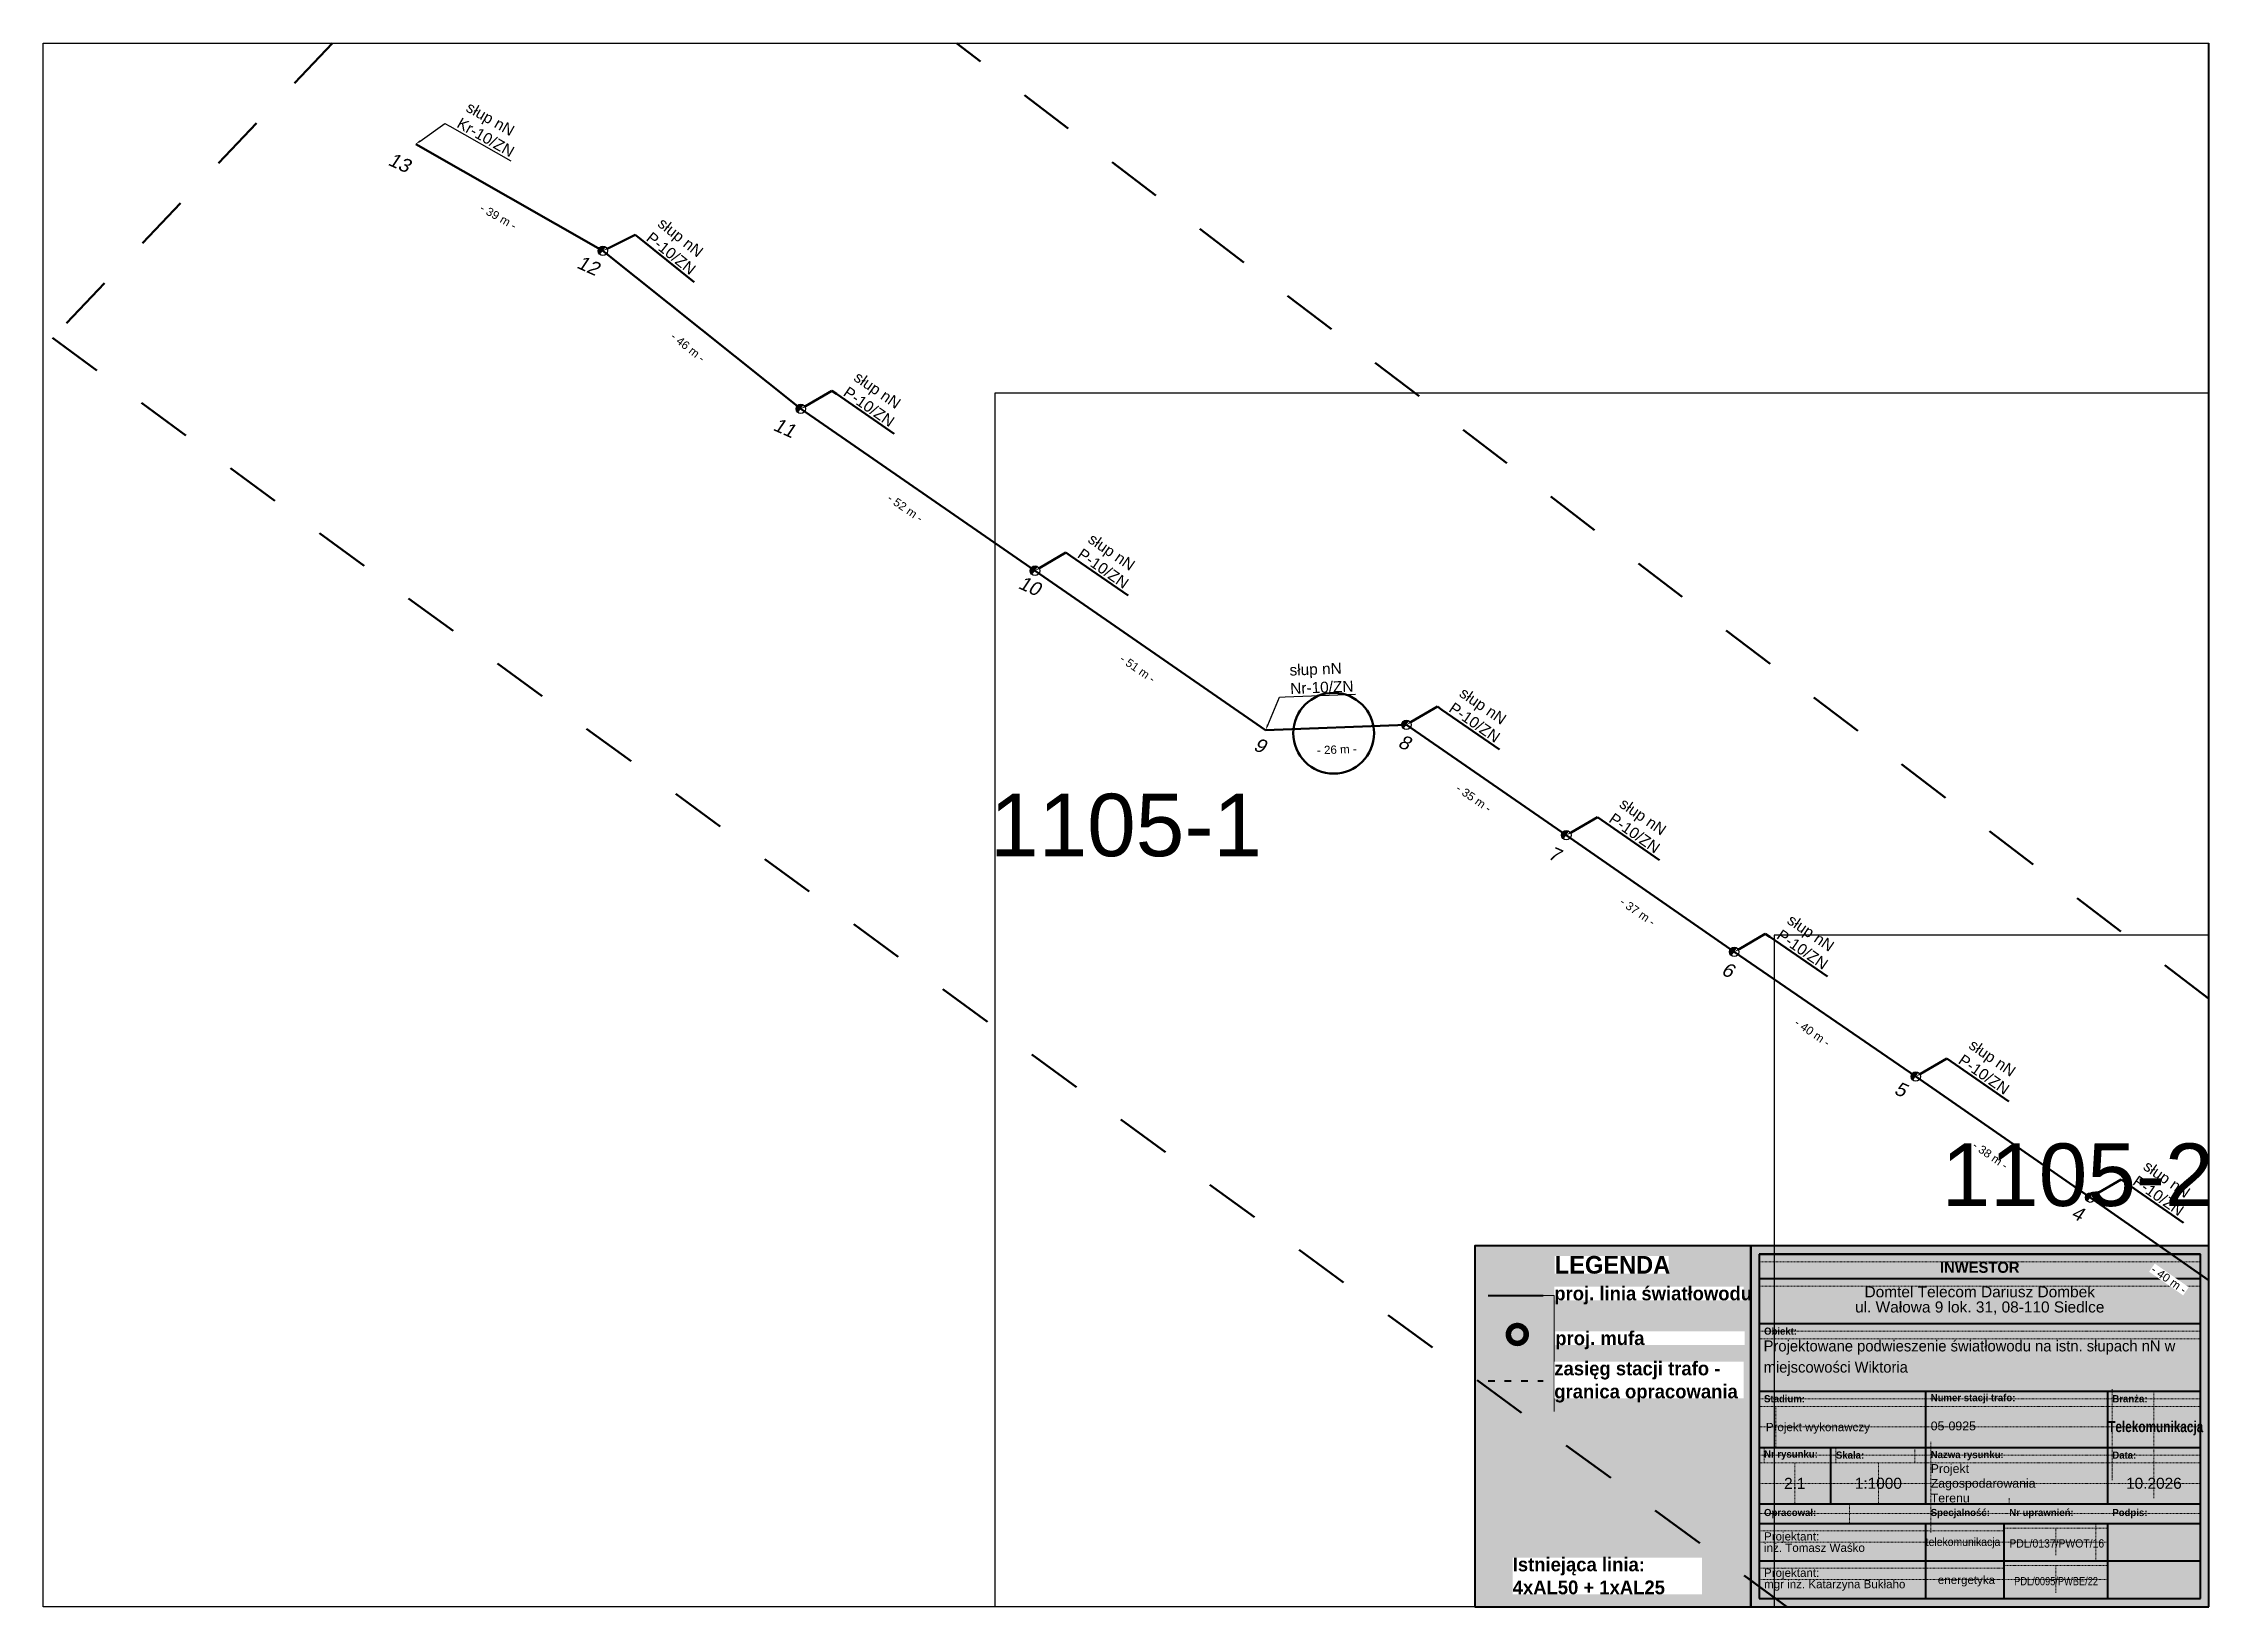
# Paper-space layout '1105-1' of a CAD drawing. Header units: millimetres. Extents: x 0 to 393, y 0 to 283.
# The model-space entities are those that its viewports show. They can reach past a viewport. Long polylines and large blocks are cut down to what shows.
import ezdxf
from ezdxf import colors
from ezdxf.entities.mleader import LeaderData, LeaderLine
from ezdxf.enums import TextEntityAlignment as Align
from ezdxf.math import Vec2, Vec3

# ---------------------------------------------------------------- set-up
doc = ezdxf.new("R2010")
doc.units = ezdxf.units.MM
for name, pattern in [('4002', [2, 1, -1]), ('ACAD_ISO03W100', [30, 12, -18]), ('DGN Style 2', [0.005224, 0.003135, -0.00209])]:
    doc.linetypes.add(name, pattern=pattern)
doc.layers.add('!tele', color=30, linetype='Continuous', lineweight=50, plot=False)
doc.layers.add('@KonstrTabelki', color=253, linetype='DGN Style 2', lineweight=0, plot=False)
for name, color, linetype, lineweight in [('!trafo', 6, '4002', 50), ('@Tabelka', 7, 'Continuous', 13), ('_mm zasięg trafo', 6, 'ACAD_ISO03W100', 35), ('_numery', 7, 'Continuous', 40), ('_PRZEWIESZENIA', 6, 'Continuous', 50), ('_światłowód', 30, 'Continuous', 50)]:
    doc.layers.add(name, color=color, linetype=linetype, lineweight=lineweight)
for name, color, linetype in [('_MM mufy', 3, 'Continuous'), ('_MM opisy', 7, 'Continuous'), ('_MM slupy', 5, 'Continuous')]:
    doc.layers.add(name, color=color, linetype=linetype)
doc.layers.add('DIM', color=7, linetype='Continuous', plot=False)
doc.styles.add('BardzoMale-PrawaGora', font='arial.ttf', dxfattribs={"height": 0.0025})
doc.styles.get("Standard").update_dxf_attribs({"font": 'arial.ttf'})
doc.dimstyles.new('opis linie', dxfattribs={"dimtxt": 1.5, "dimasz": 0.18, "dimexe": 0.18, "dimexo": 0.0625, "dimgap": 2.5, "dimtad": 4, "dimdec": 0, "dimzin": 0, "dimdsep": 46, "dimtxsty": 'Standard', "dimcen": 0.09, "dimse1": 1, "dimse2": 1, "dimsd1": 1, "dimsd2": 1, "dimclrt": 256, "dimadec": 0, "dimazin": 0, "dimtfac": 1, "dimtdec": 0, "dimtofl": 0, "dimtmove": 0, "dimatfit": 3, "dimfxl": 1, "dimtfill": 1, "dimtolj": 1, "dimtzin": 0, "dimarcsym": 0})

# ---------------------------------------------------------------- blocks, each defined once
blk = doc.blocks.new('tabelka')
at = {"true_color": 0xffffff, "transparency": 33554687}
h = blk.add_hatch(color=7, dxfattribs=at)
h.dxf.hatch_style = 1
h.paths.add_polyline_path([(-83, 65.41), (0, 65.41), (0, 0), (-83, 0)])
at = {"layer": '@KonstrTabelki', "lineweight": 0}
for p, q in [((-1.5, 62.52), (-81.5, 62.52)), ((-1.5, 58.08), (-81.5, 58.08)), ((-1.5, 49.94), (-81.5, 49.94)), ((-81.5, 48.55), (-1.5, 48.55)), ((-17.47, 39.44), (-17.47, 22.94)), ((-1.5, 37.69), (-81.5, 37.69)), ((-81.5, 36.3), (-1.5, 36.3)), ((-78.46, 36.3), (-78.46, 28.86)), ((-9.93, 19.68), (-9.93, 39.08)), ((-81.5, 32.58), (-1.5, 32.58)), ((-80.6, 28.86), (-80.6, 26.08)), ((-67.58, 28.86), (-67.58, 26.08)), ((-53.27, 26.08), (-53.27, 28.86)), ((-50.39, 29.9), (-50.39, 18.64)), ((-17.47, 28.86), (-17.47, 22.94)), ((-9.93, 19.68), (-9.93, 28.86)), ((-1.5, 27.47), (-81.5, 27.47)), ((-81.5, 26.08), (-1.5, 26.08)), ((-74.99, 18.64), (-74.99, 26.08)), ((-59.88, 18.64), (-59.88, 26.08)), ((-1.5, 27.47), (-18.36, 27.47)), ((-1.5, 22.36), (-81.5, 22.36)), ((-36.15, 19.68), (-36.15, 18.64)), ((-1.5, 22.36), (-18.36, 22.36)), ((-81.5, 16.88), (-1.5, 16.88)), ((-65.11, 18.64), (-65.11, 15.11)), ((-50.39, 18.64), (-50.39, 13.41)), ((-37.05, 13.77), (-81.5, 13.77)), ((-37.05, 14.25), (-18.36, 14.25)), ((-27.71, 14.25), (-27.71, 9.31)), ((-20.43, 15.11), (-20.43, 8.31)), ((-37.05, 11.71), (-81.5, 11.71)), ((-18.36, 11.71), (-37.05, 11.71)), ((-37.05, 6.97), (-81.5, 6.97)), ((-37.05, 4.9), (-81.5, 4.9)), ((-37.05, 7.44), (-18.36, 7.44)), ((-18.36, 4.9), (-37.05, 4.9)), ((-27.71, 7.44), (-27.71, 2.5))]:
    blk.add_line(p, q, dxfattribs=at)
at = {"layer": '@KonstrTabelki'}
for points in [[(-51.29, 28.86), (-51.29, 39.08)], [(-51.29, 18.64), (-51.29, 28.86)]]:
    blk.add_lwpolyline(points, dxfattribs=at)
at = {"layer": '@Tabelka', "lineweight": 40}
for p, q in [((0, 65.41), (-83, 65.41)), ((-83, 65.41), (-83, 0)), ((-81.5, 63.91), (-1.5, 63.91)), ((-1.5, 63.91), (-81.5, 63.91)), ((-81.5, 63.91), (-81.5, 1.5)), ((-1.5, 1.5), (-1.5, 63.91)), ((0, 0), (0, 65.41)), ((-81.5, 59.47), (-1.5, 59.47)), ((-81.5, 51.33), (-1.5, 51.33)), ((-81.5, 39.08), (-1.5, 39.08)), ((-81.5, 39.08), (-18.36, 39.08)), ((-51.29, 28.86), (-51.29, 39.08)), ((-51.29, 28.86), (-51.29, 35.67)), ((-18.36, 39.08), (-18.36, 28.86)), ((-81.5, 28.86), (-18.36, 28.86)), ((-68.48, 18.64), (-68.48, 28.86)), ((-51.29, 18.64), (-51.29, 28.86)), ((-18.36, 28.86), (-1.5, 28.86)), ((-18.36, 28.86), (-18.36, 18.64)), ((-51.29, 18.64), (-51.29, 25.45)), ((-18.36, 25.45), (-18.36, 18.64)), ((-81.5, 18.64), (-1.5, 18.64)), ((-81.5, 18.64), (-1.5, 18.64)), ((-81.5, 15.11), (-1.5, 15.11)), ((-51.29, 1.5), (-51.29, 15.11)), ((-37.05, 1.5), (-37.05, 15.11)), ((-18.36, 15.11), (-18.36, 1.5)), ((-81.5, 8.31), (-1.5, 8.31)), ((-81.5, 8.31), (-1.5, 8.31)), ((-81.5, 1.5), (-1.5, 1.5)), ((-83, 0), (0, 0))]:
    blk.add_line(p, q, dxfattribs=at)
at = {"layer": '@Tabelka'}
for s, insert, char_height, attachment_point, line_spacing_factor in [('{\\fLato Light|b1|i0|c238|p34;INWESTOR}', (-41.5, 62.52), 2, 2, 0.825), ('Domtel Telecom Dariusz Dombek\\Pul. Wałowa 9 lok. 31, 08-110 Siedlce', (-41.5, 58.08), 2, 2, 0.825), ('{\\fLato Light|b1|i0|c238|p34;Obiekt:}', (-80.6, 49.94), 1.3, 4, 0.946154), ('{\\fLato Light|b1|i0|c238|p34;Branża:}', (-17.47, 37.69), 1.3, 4, 0.946154), ('Projekt wykonawczy', (-80.27, 32.34), 1.5, 4, 0.825), ('{\\fLato Light|b1|i0|c238|p34;\\W0.8;Telekomunikacja}', (-9.6, 32.34), 2, 5, 0.76875), ('{\\fLato Light|b1|i0|c238|p34;Nr rysunku:}', (-80.6, 27.47), 1.3, 4, 0.946154), ('{\\fLato Light|b1|i0|c238|p34;Skala:}', (-67.58, 27.47), 1.3, 4, 0.946154), ('{\\fLato Light|b1|i0|c238|p34;Nazwa rysunku:}', (-50.39, 27.38), 1.3, 4, 0.946154), ('{\\fLato Light|b1|i0|c238|p34;Data:}', (-17.47, 27.47), 1.3, 4, 0.946154), ('10.2026', (-9.93, 22.36), 2, 5, 0.825), ('{\\fLato Light|b1|i0|c238|p34;Opracował:}', (-80.6, 16.88), 1.3, 4, 0.946154), ('{\\fLato Light|b1|i0|c238|p34;Specjalność:}', (-50.39, 16.88), 1.3, 4, 0.946154), ('{\\fLato Light|b1|i0|c238|p34;Nr uprawnień:}', (-36.15, 16.88), 1.3, 4, 0.946154), ('{\\fLato Light|b1|i0|c238|p34;Podpis:}', (-17.47, 16.88), 1.3, 4, 0.946154)]:
    blk.add_mtext(s, dxfattribs=dict(at, insert=insert, char_height=char_height, attachment_point=attachment_point, line_spacing_factor=line_spacing_factor))
for s, insert, char_height, width, attachment_point, line_spacing_factor in [('{\\fLato Light|b1|i0|c238|p34;Stadium:}', (-80.6, 37.69), 1.3, 8.6456, 4, 0.946154), ('{\\fLato Light|b1|i0|c238|p34;Numer stacji trafo:}', (-50.39, 37.69), 1.3, 16.1141, 4, 0.946154), ('Projektant:\\Pinż. Tomasz Waśko', (-80.6, 11.71), 1.5, 27.9275, 4, 0.825), ('{\\W0.9;telekomunikacja}', (-44.53, 11.53), 1.5, 22.915, 5, 0.825), ('{\\W0.9;PDL/0137/PWOT/16}', (-27.54, 11.46), 1.5, 22.915, 5, 0.825), ('Projektant:\\Pmgr inż. Katarzyna Bukłaho', (-80.6, 4.9), 1.5, 27.9275, 4, 0.825), ('energetyka', (-43.91, 4.64), 1.5, 22.915, 5, 0.825), ('{\\W0.8;PDL/0095/PWBE/22}', (-27.66, 4.62), 1.5, 22.915, 5, 0.825)]:
    blk.add_mtext(s, dxfattribs=dict(at, insert=insert, char_height=char_height, width=width, attachment_point=attachment_point, line_spacing_factor=line_spacing_factor))
blk = doc.blocks.new('mufa')
at = {"layer": '_MM mufy'}
h = blk.add_hatch(color=256, dxfattribs=at)
h.dxf.hatch_style = 1
h.paths.add_polyline_path([(2.15, 0.12, 1), (-2.1, -0.05, 1)])
h.paths.add_polyline_path([(-1.1, -0.01, -1), (1.15, 0.08, -1)], flags=16)
h.paths.add_polyline_path([(-0.83, 0, -1), (0.88, 0.07, -1)], flags=0)
blk = doc.blocks.new('legenda')
at = {"true_color": 0xffffff, "transparency": 33554687}
h = blk.add_hatch(color=7, dxfattribs=at)
h.dxf.hatch_style = 1
h.paths.add_polyline_path([(-50, 65.41), (0, 65.41), (0, 0), (-50, 0)])
at = {"lineweight": 40}
blk.add_lwpolyline([(0, 65.41), (-50, 65.41), (-50, 0)], dxfattribs=at)
at = {"layer": '_mm zasięg trafo', "lineweight": 40, "ltscale": 0.1}
blk.add_lwpolyline([(-47.62, 40.95), (-37.62, 40.95)], dxfattribs=at)
at = {"layer": '_światłowód', "lineweight": 40}
blk.add_lwpolyline([(-47.62, 56.41), (-37.62, 56.41)], dxfattribs=at)
at = {"layer": '_mm zasięg trafo'}
blk.add_blockref('mufa', (-42.35, 49.31), dxfattribs=at)
at = {"layer": '_mm zasięg trafo', "bg_fill": 3, "box_fill_scale": 1, "bg_fill_color": 256, "bg_fill_transparency": 0}
for s, width, heights, insert, char_height, attachment_point in [('{\\fLato Light|b1|i0|c238|p34;\\C7;LEGENDA}', 20.65, [-3.27], (-35.53, 63.58), 3.2, 1), ('\\pxt4;{\\fLato Light|b1|i0|c238|p34;\\C7;proj. linia światłowodu}', 34.3358, [0], (-35.62, 56.41), 2.5, 4)]:
    blk.add_mtext_dynamic_manual_height_columns(s, width=width, gutter_width=1, heights=heights, dxfattribs=dict(at, insert=insert, char_height=char_height, attachment_point=attachment_point))
at = {"layer": 'Defpoints', "color": 252, "lineweight": 0, "true_color": 0x939598}
blk.add_lwpolyline([(-37.62, 56.41), (-35.62, 56.41), (-35.62, 35.41)], dxfattribs=at)
at = {"layer": '_mm zasięg trafo', "char_height": 2.5, "attachment_point": 4, "bg_fill": 3, "box_fill_scale": 1, "bg_fill_color": 256, "bg_fill_transparency": 0}
for s, heights, insert in [('\\pxt4;{\\fLato Light|b1|i0|c238|p34;\\C7;proj. mufa}', [0], (-35.44, 48.3)), ('\\pxt4;{\\fLato Light|b1|i0|c238|p34;\\C7;zasięg stacji trafo - granica opracowania}', [-7.36], (-35.62, 40.72))]:
    blk.add_mtext_dynamic_manual_height_columns(s, width=34.3358, gutter_width=1, heights=heights, dxfattribs=dict(at, insert=insert))
at = {"lineweight": 40}
blk.add_lwpolyline([(-50, 0), (0, 0), (0, 65.41)], dxfattribs=at)
at = {"layer": '_mm zasięg trafo', "insert": (-43.16, 5.56), "char_height": 2.5, "attachment_point": 4, "bg_fill": 3, "box_fill_scale": 1, "bg_fill_color": 256, "bg_fill_transparency": 0}
blk.add_mtext_dynamic_manual_height_columns('\\pxt4;{\\fLato Light|b1|i0|c238|p34;\\C7;Istniejąca linia:\\P4xAL50 + 1xAL25}', width=34.3358, gutter_width=1, heights=[-6.79], dxfattribs=at)
blk = doc.blocks.new('ZN')
at = {"layer": '_MM slupy', "transparency": 33554687}
h = blk.add_hatch(color=256, dxfattribs=at)
h.dxf.hatch_style = 1
h.paths.add_polyline_path([(0, -0.86), (0, 0.86, 1)])
at = {"layer": '_MM slupy'}
blk.add_circle((0, 0), 0.857, dxfattribs=at)
blk = doc.blocks.new('*D355')
at = {"layer": 'Defpoints', "color": 0}
for p in [(7544290.26, 5809066.23), (7544323.82, 5809046.25), (7544324.19, 5809046.9)]:
    blk.add_point(p, dxfattribs=at)
at = {"layer": 'DIM', "insert": (7544305.24, 5809053.08), "char_height": 1.5, "attachment_point": 5, "rotation": 330.3297, "bg_fill": 3, "box_fill_scale": 1.1, "bg_fill_color": 9, "bg_fill_true_color": 13158600, "bg_fill_transparency": 0}
blk.add_mtext('\\A1;- 39 m -', dxfattribs=at)
blk = doc.blocks.new('*D356')
at = {"layer": 'Defpoints', "color": 0}
for p in [(7544324.19, 5809046.9), (7544359.6, 5809017.66), (7544360.07, 5809018.25)]:
    blk.add_point(p, dxfattribs=at)
at = {"layer": 'DIM', "insert": (7544339.62, 5809029.44), "char_height": 1.5, "attachment_point": 5, "rotation": 321.3928, "bg_fill": 3, "box_fill_scale": 1.1, "bg_fill_color": 9, "bg_fill_true_color": 13158600, "bg_fill_transparency": 0}
blk.add_mtext('\\A1;- 46 m -', dxfattribs=at)
blk = doc.blocks.new('*D357')
at = {"layer": 'Defpoints', "color": 0}
for p in [(7544360.07, 5809018.25), (7544402.09, 5808988.3), (7544402.52, 5808988.92)]:
    blk.add_point(p, dxfattribs=at)
at = {"layer": 'DIM', "insert": (7544379.01, 5809000.28), "char_height": 1.5, "attachment_point": 5, "rotation": 325.3582, "bg_fill": 3, "box_fill_scale": 1.1, "bg_fill_color": 9, "bg_fill_true_color": 13158600, "bg_fill_transparency": 0}
blk.add_mtext('\\A1;- 52 m -', dxfattribs=at)
blk = doc.blocks.new('*D358')
at = {"layer": 'Defpoints', "color": 0}
for p in [(7544402.52, 5808988.92), (7544444.31, 5808960.01), (7544443.89, 5808959.39)]:
    blk.add_point(p, dxfattribs=at)
at = {"layer": 'DIM', "insert": (7544421.13, 5808971.16), "char_height": 1.5, "attachment_point": 5, "rotation": 325.3252, "bg_fill": 3, "box_fill_scale": 1.1, "bg_fill_color": 9, "bg_fill_true_color": 13158600, "bg_fill_transparency": 0}
blk.add_mtext('\\A1;- 51 m -', dxfattribs=at)
blk = doc.blocks.new('*D359')
at = {"layer": 'Defpoints', "color": 0}
for p in [(7544444.31, 5808960.01), (7544469.84, 5808960.99), (7544469.87, 5808960.24)]:
    blk.add_point(p, dxfattribs=at)
at = {"layer": 'DIM', "insert": (7544457.23, 5808956.49), "char_height": 1.5, "attachment_point": 5, "rotation": 2.2004, "bg_fill": 3, "box_fill_scale": 1.1, "bg_fill_color": 9, "bg_fill_true_color": 13158600, "bg_fill_transparency": 0}
blk.add_mtext('\\A1;- 26 m -', dxfattribs=at)
blk = doc.blocks.new('*D360')
at = {"layer": 'Defpoints', "color": 0}
for p in [(7544469.84, 5808960.99), (7544498.41, 5808940.36), (7544498.83, 5808940.98)]:
    blk.add_point(p, dxfattribs=at)
at = {"layer": 'DIM', "insert": (7544482.06, 5808947.68), "char_height": 1.5, "attachment_point": 5, "rotation": 325.3924, "bg_fill": 3, "box_fill_scale": 1.1, "bg_fill_color": 9, "bg_fill_true_color": 13158600, "bg_fill_transparency": 0}
blk.add_mtext('\\A1;- 35 m -', dxfattribs=at)
blk = doc.blocks.new('*D361')
at = {"layer": 'Defpoints', "color": 0}
for p in [(7544498.83, 5808940.98), (7544528.84, 5808919.2), (7544529.27, 5808919.81)]:
    blk.add_point(p, dxfattribs=at)
at = {"layer": 'DIM', "insert": (7544511.76, 5808927.1), "char_height": 1.5, "attachment_point": 5, "rotation": 325.1771, "bg_fill": 3, "box_fill_scale": 1.1, "bg_fill_color": 9, "bg_fill_true_color": 13158600, "bg_fill_transparency": 0}
blk.add_mtext('\\A1;- 37 m -', dxfattribs=at)
blk = doc.blocks.new('*D362')
at = {"layer": 'Defpoints', "color": 0}
for p in [(7544529.27, 5808919.81), (7544562.17, 5808897.23), (7544561.74, 5808896.61)]:
    blk.add_point(p, dxfattribs=at)
at = {"layer": 'DIM', "insert": (7544543.44, 5808905.21), "char_height": 1.5, "attachment_point": 5, "rotation": 325.5318, "bg_fill": 3, "box_fill_scale": 1.1, "bg_fill_color": 9, "bg_fill_true_color": 13158600, "bg_fill_transparency": 0}
blk.add_mtext('\\A1;- 40 m -', dxfattribs=at)
blk = doc.blocks.new('*D363')
at = {"layer": 'Defpoints', "color": 0}
for p in [(7544562.17, 5808897.23), (7544593.36, 5808874.65), (7544593.79, 5808875.27)]:
    blk.add_point(p, dxfattribs=at)
at = {"layer": 'DIM', "insert": (7544575.69, 5808882.95), "char_height": 1.5, "attachment_point": 5, "rotation": 325.2253, "bg_fill": 3, "box_fill_scale": 1.1, "bg_fill_color": 9, "bg_fill_true_color": 13158600, "bg_fill_transparency": 0}
blk.add_mtext('\\A1;- 38 m -', dxfattribs=at)
blk = doc.blocks.new('*D364')
at = {"layer": 'Defpoints', "color": 0}
for p in [(7544593.79, 5808875.27), (7544626.49, 5808851.56), (7544626.92, 5808852.18)]:
    blk.add_point(p, dxfattribs=at)
at = {"layer": 'DIM', "insert": (7544608.06, 5808860.43), "char_height": 1.5, "attachment_point": 5, "rotation": 325.1254, "bg_fill": 3, "box_fill_scale": 1.1, "bg_fill_color": 9, "bg_fill_true_color": 13158600, "bg_fill_transparency": 0}
blk.add_mtext('\\A1;- 40 m -', dxfattribs=at)
blk = doc.blocks.new('q')
at = {"layer": '_MM slupy'}
blk.add_blockref('ZN', (0, 0), dxfattribs=at)
at = {"layer": '_MM opisy'}
ml = blk.add_multileader_mtext('Standard', dxfattribs=at)
ml.set_content('\\pxql;słup nN\\PP-10/ZN', color=256)
ml.set_leader_properties()
ml.build(insert=Vec2(0, 0))
ml.multileader.update_dxf_attribs({"has_text_frame": 1, "text_left_attachment_type": 5, "text_right_attachment_type": 5, "dogleg_length": 1, "arrow_head_size": 1})
ctx = ml.context
ctx.base_point, ctx.char_height, ctx.arrow_head_size, ctx.landing_gap_size, ctx.plane_origin = Vec3(3.75, 5.9), 2, 1, 1, Vec3(1.72, -1.42)
ctx.left_attachment, ctx.right_attachment = 5, 5
notes = []
notes.append((ctx, [(0, (1, 1, 0), (2.75, 5.9), (1, 0), 1, [(0, [(0, 0), (2.75, 5.9)], 0, [])])]))
ctx.mtext.insert, ctx.mtext.flow_direction = Vec3(4.75, 11.7), 5
ctx.mtext.has_bg_fill, ctx.mtext.bg_color, ctx.mtext.bg_scale_factor, ctx.mtext.bg_transparency, ctx.mtext.use_window_bg_color = 1, -1023410175, 1, 0, 1
for ctx, leaders in notes:
    for number, flags, end, landing, length, lines in leaders:
        leader = LeaderData()
        leader.index, (leader.has_last_leader_line, leader.has_dogleg_vector, leader.attachment_direction) = number, flags
        leader.last_leader_point, leader.dogleg_vector, leader.dogleg_length = Vec3(end), Vec3(landing), length
        for number, points, colour, breaks in lines:
            line = LeaderLine()
            line.index, line.vertices, line.color, line.breaks = number, Vec3.list(points), colors.encode_raw_color(colour), breaks
            leader.lines.append(line)
        ctx.leaders.append(leader)

msp = doc.modelspace()

# ---------------------------------------------------------------- linework, layer by layer
at = {"layer": '!tele'}
msp.add_lwpolyline([(7544290.26, 5809066.23), (7544324.19, 5809046.9), (7544360.07, 5809018.25), (7544402.52, 5808988.92), (7544444.31, 5808960.01), (7544469.84, 5808960.99), (7544498.83, 5808940.98), (7544529.27, 5808919.81), (7544562.17, 5808897.23), (7544593.79, 5808875.27), (7544626.92, 5808852.18)], dxfattribs=at)
at = {"layer": '!trafo', "ltscale": 10}
msp.add_lwpolyline([(7544322.76, 5809134.51), (7544224.4, 5809031.13), (7545058.88, 5808420.59), (7545132.63, 5808516.69)], close=True, dxfattribs=at)

# ---------------------------------------------------------------- texts
at = {"layer": 'Defpoints', "color": 4}
msp.add_text('1105-1', height=11.336, dxfattribs=at).set_placement((7544419.01, 5808942.82), align=Align.MIDDLE_CENTER)

# ---------------------------------------------------------------- next in the draw order: block references
at = {"layer": '!tele'}
for p, rotation in [((7544324.19, 5809046.9), 321.3928103036889), ((7544360.07, 5809018.25), 325.3582219430056), ((7544402.52, 5808988.92), 325.3251620055821), ((7544469.84, 5808960.99), 325.3923683839749), ((7544498.83, 5808940.98), 325.1770531276839), ((7544529.27, 5808919.81), 325.5317841275164), ((7544562.17, 5808897.23), 325.2252513412253), ((7544593.79, 5808875.27), 325.1253771121468)]:
    msp.add_blockref('q', p, dxfattribs=dict(at, rotation=rotation))

# ---------------------------------------------------------------- next in the draw order: leaders
at = {"layer": '_MM opisy'}
ml = msp.add_multileader_mtext('Standard', dxfattribs=at)
ml.set_content('\\pxql;słup nN\\PKr-10/ZN', color=256)
ml.set_leader_properties()
ml.build(insert=Vec2(0, 0))
ml.multileader.update_dxf_attribs({"has_text_frame": 1, "text_left_attachment_type": 5, "text_right_attachment_type": 5, "dogleg_length": 1, "arrow_head_size": 1})
ctx = ml.context
ctx.base_point, ctx.char_height, ctx.arrow_head_size, ctx.landing_gap_size, ctx.plane_origin, ctx.plane_x_axis, ctx.plane_y_axis = Vec3(7544296.44, 5809069.5), 2, 1, 1, Vec3(7544291.05, 5809064.15), Vec3(0.868889, -0.495008), Vec3(0.495008, 0.868889)
ctx.left_attachment, ctx.right_attachment = 5, 5
notes = []
notes.append((ctx, [(0, (1, 1, 0), (7544295.57, 5809069.99), (0.868889, -0.495008), 1, [(0, [(7544290.26, 5809066.23), (7544295.57, 5809069.99)], 0, [])])]))
ctx.mtext.insert, ctx.mtext.text_direction, ctx.mtext.flow_direction = Vec3(7544300.18, 5809074.05), Vec3(0.868889, -0.495008), 5
ctx.mtext.has_bg_fill, ctx.mtext.bg_color, ctx.mtext.bg_scale_factor, ctx.mtext.bg_transparency, ctx.mtext.use_window_bg_color = 1, -1023410175, 1, 0, 1
ml = msp.add_multileader_mtext('Standard', dxfattribs=at)
ml.set_content('\\pxql;słup nN\\PNr-10/ZN', color=256)
ml.set_leader_properties()
ml.build(insert=Vec2(0, 0))
ml.multileader.update_dxf_attribs({"has_text_frame": 1, "text_left_attachment_type": 5, "text_right_attachment_type": 5, "dogleg_length": 1, "arrow_head_size": 1})
ctx = ml.context
ctx.base_point, ctx.char_height, ctx.arrow_head_size, ctx.landing_gap_size, ctx.plane_origin, ctx.plane_x_axis, ctx.plane_y_axis = Vec3(7544447.84, 5808966.05), 2, 1, 1, Vec3(7544446.08, 5808958.66), Vec3(0.999263, 0.038395), Vec3(-0.038395, 0.999263)
ctx.left_attachment, ctx.right_attachment = 5, 5
notes.append((ctx, [(0, (1, 1, 0), (7544446.84, 5808966.01), (0.999263, 0.038395), 1, [(0, [(7544444.31, 5808960.01), (7544446.84, 5808966.01)], 0, [])])]))
ctx.mtext.insert, ctx.mtext.text_direction, ctx.mtext.flow_direction = Vec3(7544448.61, 5808971.89), Vec3(0.999263, 0.038395), 5
ctx.mtext.has_bg_fill, ctx.mtext.bg_color, ctx.mtext.bg_scale_factor, ctx.mtext.bg_transparency, ctx.mtext.use_window_bg_color = 1, -1023410175, 1, 0, 1
for ctx, leaders in notes:
    for number, flags, end, landing, length, lines in leaders:
        leader = LeaderData()
        leader.index, (leader.has_last_leader_line, leader.has_dogleg_vector, leader.attachment_direction) = number, flags
        leader.last_leader_point, leader.dogleg_vector, leader.dogleg_length = Vec3(end), Vec3(landing), length
        for number, points, colour, breaks in lines:
            line = LeaderLine()
            line.index, line.vertices, line.color, line.breaks = number, Vec3.list(points), colors.encode_raw_color(colour), breaks
            leader.lines.append(line)
        ctx.leaders.append(leader)

# ---------------------------------------------------------------- next in the draw order: dimensions: what is measured, and where the dimension line sits
at = {"layer": 'DIM'}
dim = msp.add_aligned_dim(p1=(7544290.26, 5809066.23), p2=(7544324.19, 5809046.9), distance=-0.75, dimstyle='opis linie', override={"dimpost": '- <> m -'}, dxfattribs=at)
dim.commit()
dim.dimension.update_dxf_attribs({"geometry": '*D355', "text_midpoint": (7544305.24, 5809053.08)})

# ---------------------------------------------------------------- next in the draw order: texts
at = {"layer": '_numery', "oblique": 10}
msp.add_text('13', height=2.5, rotation=335.9492, dxfattribs=at).set_placement((7544285.07, 5809062.54))

# ---------------------------------------------------------------- next in the draw order: dimensions: what is measured, and where the dimension line sits
at = {"layer": 'DIM'}
dim = msp.add_aligned_dim(p1=(7544324.19, 5809046.9), p2=(7544360.07, 5809018.25), distance=-0.75, dimstyle='opis linie', override={"dimpost": '- <> m -'}, dxfattribs=at)
dim.commit()
dim.dimension.update_dxf_attribs({"geometry": '*D356', "text_midpoint": (7544339.62, 5809029.44)})

# ---------------------------------------------------------------- next in the draw order: texts
at = {"layer": '_numery', "oblique": 10}
msp.add_text('12', height=2.5, rotation=335.9492, dxfattribs=at).set_placement((7544319.28, 5809043.89))

# ---------------------------------------------------------------- next in the draw order: dimensions: what is measured, and where the dimension line sits
at = {"layer": 'DIM'}
dim = msp.add_aligned_dim(p1=(7544360.07, 5809018.25), p2=(7544402.52, 5808988.92), distance=-0.75, dimstyle='opis linie', override={"dimpost": '- <> m -'}, dxfattribs=at)
dim.commit()
dim.dimension.update_dxf_attribs({"geometry": '*D357', "text_midpoint": (7544379.01, 5809000.28)})

# ---------------------------------------------------------------- next in the draw order: texts
at = {"layer": '_numery', "oblique": 10}
msp.add_text('11', height=2.5, rotation=335.9492, dxfattribs=at).set_placement((7544354.87, 5809014.48))

# ---------------------------------------------------------------- next in the draw order: dimensions: what is measured, and where the dimension line sits
at = {"layer": 'DIM'}
dim = msp.add_aligned_dim(p1=(7544402.52, 5808988.92), p2=(7544444.31, 5808960.01), distance=-0.75, dimstyle='opis linie', override={"dimpost": '- <> m -'}, dxfattribs=at)
dim.commit()
dim.dimension.update_dxf_attribs({"geometry": '*D358', "text_midpoint": (7544421.13, 5808971.16)})

# ---------------------------------------------------------------- next in the draw order: texts
at = {"layer": '_numery', "oblique": 10}
msp.add_text('10', height=2.5, rotation=335.9492, dxfattribs=at).set_placement((7544399.31, 5808985.81))

# ---------------------------------------------------------------- next in the draw order: dimensions: what is measured, and where the dimension line sits
at = {"layer": 'DIM'}
dim = msp.add_aligned_dim(p1=(7544444.31, 5808960.01), p2=(7544469.84, 5808960.99), distance=-0.75, dimstyle='opis linie', override={"dimpost": '- <> m -'}, dxfattribs=at)
dim.commit()
dim.dimension.update_dxf_attribs({"geometry": '*D359', "text_midpoint": (7544457.23, 5808956.49)})

# ---------------------------------------------------------------- next in the draw order: linework, layer by layer
at = {"layer": '_PRZEWIESZENIA', "color": 3}
msp.add_circle((7544456.65, 5808959.46, 122.55), 7.32, dxfattribs=at)

# ---------------------------------------------------------------- next in the draw order: texts
at = {"layer": '_numery', "oblique": 10}
msp.add_text('9', height=2.5, rotation=335.9492, dxfattribs=at).set_placement((7544441.94, 5808956.5))

# ---------------------------------------------------------------- next in the draw order: dimensions: what is measured, and where the dimension line sits
at = {"layer": 'DIM'}
dim = msp.add_aligned_dim(p1=(7544469.84, 5808960.99), p2=(7544498.83, 5808940.98), distance=-0.75, dimstyle='opis linie', override={"dimpost": '- <> m -'}, dxfattribs=at)
dim.commit()
dim.dimension.update_dxf_attribs({"geometry": '*D360', "text_midpoint": (7544482.06, 5808947.68)})

# ---------------------------------------------------------------- next in the draw order: texts
at = {"layer": '_numery', "oblique": 10}
msp.add_text('8', height=2.5, rotation=335.9492, dxfattribs=at).set_placement((7544468.15, 5808957.04))

# ---------------------------------------------------------------- next in the draw order: dimensions: what is measured, and where the dimension line sits
at = {"layer": 'DIM'}
dim = msp.add_aligned_dim(p1=(7544498.83, 5808940.98), p2=(7544529.27, 5808919.81), distance=-0.75, dimstyle='opis linie', override={"dimpost": '- <> m -'}, dxfattribs=at)
dim.commit()
dim.dimension.update_dxf_attribs({"geometry": '*D361', "text_midpoint": (7544511.76, 5808927.1)})

# ---------------------------------------------------------------- next in the draw order: texts
at = {"layer": '_numery', "oblique": 10}
msp.add_text('7', height=2.5, rotation=335.9492, dxfattribs=at).set_placement((7544495.33, 5808936.79))

# ---------------------------------------------------------------- next in the draw order: dimensions: what is measured, and where the dimension line sits
at = {"layer": 'DIM'}
dim = msp.add_aligned_dim(p1=(7544529.27, 5808919.81), p2=(7544562.17, 5808897.23), distance=-0.75, dimstyle='opis linie', override={"dimpost": '- <> m -'}, dxfattribs=at)
dim.commit()
dim.dimension.update_dxf_attribs({"geometry": '*D362', "text_midpoint": (7544543.44, 5808905.21)})

# ---------------------------------------------------------------- next in the draw order: texts
at = {"layer": '_numery', "oblique": 10}
msp.add_text('6', height=2.5, rotation=335.9492, dxfattribs=at).set_placement((7544526.76, 5808915.8))

# ---------------------------------------------------------------- next in the draw order: dimensions: what is measured, and where the dimension line sits
at = {"layer": 'DIM'}
dim = msp.add_aligned_dim(p1=(7544562.17, 5808897.23), p2=(7544593.79, 5808875.27), distance=-0.75, dimstyle='opis linie', override={"dimpost": '- <> m -'}, dxfattribs=at)
dim.commit()
dim.dimension.update_dxf_attribs({"geometry": '*D363', "text_midpoint": (7544575.69, 5808882.95)})

# ---------------------------------------------------------------- next in the draw order: texts
at = {"layer": '_numery', "oblique": 10}
msp.add_text('5', height=2.5, rotation=335.9492, dxfattribs=at).set_placement((7544558.09, 5808894.16))

# ---------------------------------------------------------------- next in the draw order: dimensions: what is measured, and where the dimension line sits
at = {"layer": 'DIM'}
dim = msp.add_aligned_dim(p1=(7544593.79, 5808875.27), p2=(7544626.92, 5808852.18), distance=-0.75, dimstyle='opis linie', override={"dimpost": '- <> m -'}, dxfattribs=at)
dim.commit()
dim.dimension.update_dxf_attribs({"geometry": '*D364', "text_midpoint": (7544608.06, 5808860.43)})

# ---------------------------------------------------------------- next in the draw order: linework, layer by layer
at = {"layer": 'Defpoints', "color": 4}
for points in [[(7544222.75, 5808801.12), (7544615.26, 5808801.12), (7544615.26, 5809084.52), (7544222.75, 5809084.52)], [(7544395.24, 5808737.72), (7544787.75, 5808737.72), (7544787.75, 5809021.12), (7544395.24, 5809021.12)], [(7544536.5, 5808639.42), (7544929.01, 5808639.42), (7544929.01, 5808922.82), (7544536.5, 5808922.82)]]:
    msp.add_lwpolyline(points, close=True, dxfattribs=at)

# ---------------------------------------------------------------- next in the draw order: texts
at = {"layer": '_numery', "oblique": 10}
msp.add_text('4', height=2.5, rotation=335.9492, dxfattribs=at).set_placement((7544590.17, 5808871.68))
at = {"layer": 'Defpoints', "color": 4}
msp.add_text('1105-2', height=11.336, dxfattribs=at).set_placement((7544591.5, 5808879.42), align=Align.MIDDLE_CENTER)

psp = doc.layouts.new('1105-1')

# ---------------------------------------------------------------- linework, layer by layer
psp.add_lwpolyline([(0, 283.4), (392.51, 283.4), (392.51, 0), (0, 0)], close=True)

# ---------------------------------------------------------------- block references
psp.add_blockref('tabelka', (392.51, 0))

# ---------------------------------------------------------------- texts
at = {"color": 18, "true_color": 0x000000, "insert": (311.83, 48.27), "char_height": 2, "width": 76.9558, "attachment_point": 1, "line_spacing_factor": 0.825, "style": 'BardzoMale-PrawaGora'}
psp.add_mtext('\\pxsm1.15,ql;{\\fLato Light|b0|i0|c238|p34;\\C256;Projektowane podwieszenie światłowodu na istn. słupach nN w miejscowości Wiktoria}', dxfattribs=at)
at = {"color": 1, "char_height": 1.6, "width": 26.3577, "attachment_point": 4}
for s, insert in [('{\\C18;\\c0;05-0925}', (342.12, 32.76, 1)), ('{\\C18;\\c0;Projekt Zagospodarowania Terenu}', (342.12, 22.36, 1))]:
    psp.add_mtext(s, dxfattribs=dict(at, insert=insert))
at = {"char_height": 2, "attachment_point": 5, "line_spacing_factor": 0.825}
for s, insert in [('2.1', (317.48, 22.36)), ('1:1000', (332.63, 22.36))]:
    psp.add_mtext(s, dxfattribs=dict(at, insert=insert))

# ---------------------------------------------------------------- next in the draw order: block references
psp.add_blockref('legenda', (309.51, 0))

# ---------------------------------------------------------------- next in the draw order: viewports
at = {"layer": '0'}
psp.add_viewport(center=(196.25, 141.7), size=(392.51, 283.3984), view_center_point=(7544419.01, 5808942.82), view_height=283.3984, dxfattribs=at)

doc.saveas('drawing.dxf')
